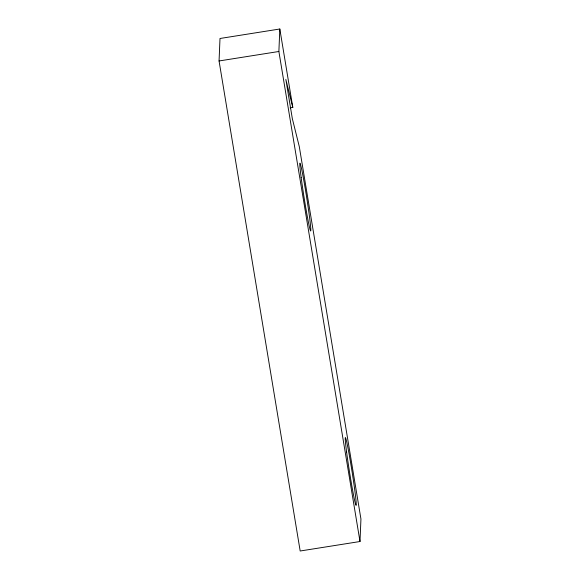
<?xml version="1.0" encoding="UTF-8"?>
<svg xmlns="http://www.w3.org/2000/svg" width="580" height="580" viewBox="0 0 580 580"><rect width="100%" height="100%" fill="white"/><g stroke="black" fill="none" stroke-linecap="round" stroke-linejoin="round"><path stroke-width="0.87" d="M292.806 107.401L285.846 79.445L292.334 118.646L299.294 146.609L360.941 519.035L359.999 541.517L300.179 551L219.059 60.965L220.001 38.483L279.821 29L292.806 107.401L290.123 107.829M359.999 541.517L278.879 51.489L279.821 29M219.059 60.965L278.879 51.489M301.158 177.524A34.351 1.283 81 0 0 310.539 230.847A34.351 1.283 81 0 0 304.232 182.794A34.351 1.283 81 0 0 301.158 177.524M346.586 451.943A34.351 1.283 81 0 0 355.968 505.26A34.351 1.283 81 0 0 349.66 457.214A34.351 1.283 81 0 0 346.586 451.943"/></g></svg>
